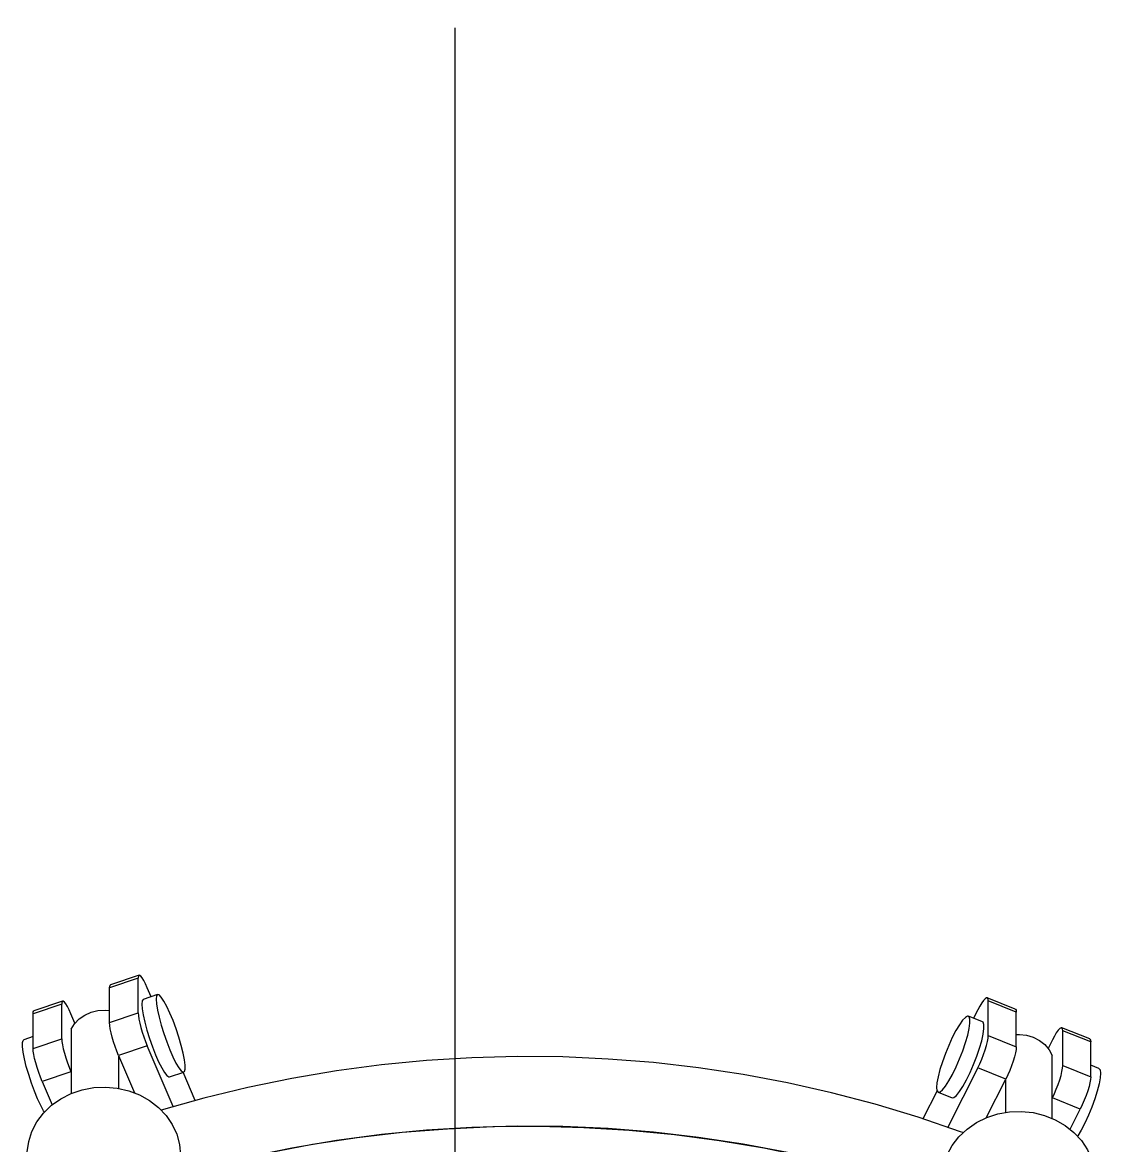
# Model space of a CAD drawing. Extents: x 1175813 to 1223918, y -298815 to -264839.
# Drawn here: x 1209198.7 to 1209462.4, y -279890.4 to -279615.7 of the extents above; entities that cross this region are included whole.
import ezdxf

# ---------------------------------------------------------------- set-up
doc = ezdxf.new("R2010")
doc.units = 0
doc.linetypes.add('GEN7', pattern=[13.75, 9.75, -1.5, 1, -1.5])
doc.layers.add('7', color=4, linetype='GEN7')
doc.layers.add('图层1', color=1, linetype='Continuous')

# ---------------------------------------------------------------- blocks, each defined once
blk = doc.blocks.new('#HGCAD~PID~SB~008')
at = {"color": 7}
blk.add_line((0, 2.6035), (0, 52.0694), dxfattribs=at)
blk = doc.blocks.new('400俯视图')
at = {"color": 7, "linetype": 'Continuous'}
for p, q in [((-39.95, 243.26), (-45.56, 241.37)), ((-39.78, 243.83), (-45.39, 241.94)), ((-39.95, 236.45), (-39.95, 243.26)), ((-45.56, 234.56), (-45.56, 241.37)), ((-36.16, 240.06), (-38.97, 239.11)), ((-37.43, 239.62), (-38.18, 241.37)), ((-54.91, 238.2), (-60.52, 236.31)), ((-54.74, 238.78), (-60.35, 236.88)), ((-54.91, 231.39), (-54.91, 238.2)), ((131.68, 237.22), (126.21, 239.41)), ((126.4, 232.02), (126.4, 238.83)), ((131.87, 236.64), (126.4, 238.83)), ((-60.52, 229.5), (-60.52, 236.31)), ((-52.34, 234.45), (-53.14, 236.31)), ((-45.56, 234.56), (-39.95, 236.45)), ((125.27, 234.73), (122.54, 235.82)), ((124.35, 237.04), (123.53, 235.42)), ((131.87, 229.83), (131.87, 236.64)), ((-53.1, 233.27), (-53.1, 220.69)), ((146.27, 231.37), (140.8, 233.56)), ((140.99, 226.17), (140.99, 232.98)), ((146.46, 230.79), (140.99, 232.98)), ((-60.52, 231.82), (-62.34, 231.2)), ((-60.52, 229.5), (-54.91, 231.39)), ((126.4, 232.02), (131.87, 229.83)), ((138.94, 231.19), (138.1, 229.53)), ((146.46, 223.98), (146.46, 230.79)), ((-38.18, 230.02), (-43.79, 228.12)), ((-33.11, 218.13), (-38.18, 230.02)), ((-43.79, 228.12), (-40.69, 220.85)), ((-43.75, 221.71), (-43.75, 228.04)), ((138.9, 215.85), (138.9, 228.16)), ((-53.14, 224.96), (-58.75, 223.06)), ((-53.1, 224.88), (-53.14, 224.96)), ((-33.84, 223.95), (-31.04, 224.9)), ((-28.79, 219.34), (-31.15, 224.86)), ((124.35, 225.69), (118.49, 214.09)), ((129.82, 223.49), (124.35, 225.69)), ((140.99, 226.17), (146.46, 223.98)), ((148.07, 225.59), (146.46, 226.23)), ((-58.75, 223.06), (-56.79, 218.48)), ((126.01, 215.96), (129.82, 223.49)), ((129.78, 223.41), (129.78, 217)), ((116.37, 221.23), (113.6, 215.74)), ((116.58, 220.97), (119.32, 219.87)), ((138.94, 219.84), (138.9, 219.76)), ((144.41, 217.65), (138.94, 219.84)), ((142.43, 213.72), (144.41, 217.65))]:
    blk.add_line(p, q, dxfattribs=at)
at = {"color": 7, "linetype": 'Continuous', "flags": 128}
for points in [[(-45.56, 241.37), (-45.53, 241.73), (-45.43, 241.92), (-45.39, 241.94)], [(-38.18, 241.37), (-38.52, 242.14), (-38.86, 242.79), (-39.16, 243.3), (-39.43, 243.65), (-39.65, 243.82), (-39.82, 243.82), (-39.92, 243.63), (-39.95, 243.26)], [(-30.77, 226.23), (-30.9, 227.3), (-31.16, 228.61), (-31.53, 230.11), (-31.99, 231.71), (-32.54, 233.35), (-33.13, 234.95), (-33.74, 236.44), (-34.35, 237.74), (-34.92, 238.79), (-35.43, 239.55), (-35.85, 239.98), (-36.17, 240.05), (-36.37, 239.78), (-36.44, 239.16), (-36.37, 238.23), (-36.18, 237.03), (-35.87, 235.61), (-35.45, 234.06), (-34.94, 232.42), (-34.37, 230.79), (-33.76, 229.24), (-33.15, 227.84), (-32.56, 226.66), (-32.02, 225.75), (-31.55, 225.15), (-31.17, 224.9), (-30.91, 225), (-30.78, 225.45), (-30.77, 226.23)], [(-53.14, 236.31), (-53.48, 237.08), (-53.82, 237.73), (-54.12, 238.24), (-54.39, 238.59), (-54.61, 238.76), (-54.78, 238.76), (-54.88, 238.57), (-54.91, 238.2)], [(-38.97, 239.11), (-38.97, 239.1), (-39.17, 238.83), (-39.24, 238.21), (-39.18, 237.28), (-38.98, 236.08), (-38.67, 234.67), (-38.25, 233.11), (-37.74, 231.47), (-37.17, 229.84), (-36.57, 228.29), (-35.96, 226.89), (-35.36, 225.71), (-34.82, 224.8), (-34.35, 224.2), (-33.98, 223.95), (-33.84, 223.95)], [(126.4, 238.83), (126.36, 239.2), (126.24, 239.39), (126.05, 239.41), (125.8, 239.25), (125.49, 238.91), (125.13, 238.42), (124.75, 237.79), (124.35, 237.04)], [(-60.52, 236.31), (-60.49, 236.67), (-60.38, 236.86), (-60.35, 236.88)], [(-53.1, 233.27), (-52.42, 234.35), (-51.51, 235.29), (-50.42, 236.05), (-49.17, 236.61), (-47.83, 236.93), (-46.44, 237.01), (-45.56, 236.93)], [(-39.95, 236.45), (-39.92, 235.93), (-39.82, 235.27), (-39.65, 234.49), (-39.43, 233.63), (-39.16, 232.72), (-38.86, 231.79), (-38.52, 230.87), (-38.18, 230.02)], [(122.82, 234.48), (122.82, 235.26), (122.67, 235.72), (122.36, 235.84), (121.93, 235.6), (121.39, 235.04), (120.76, 234.16), (120.08, 233.01), (119.37, 231.64), (118.67, 230.12), (118.01, 228.53), (117.43, 226.92), (116.94, 225.39), (116.58, 223.99), (116.35, 222.81), (116.28, 221.88), (116.36, 221.26), (116.59, 220.97), (116.96, 221.03), (117.45, 221.43), (118.04, 222.16), (118.7, 223.18), (119.4, 224.44), (120.11, 225.89), (120.79, 227.46), (121.41, 229.07), (121.95, 230.65), (122.38, 232.12), (122.67, 233.42), (122.82, 234.48)], [(131.68, 237.22), (131.71, 237.2), (131.83, 237), (131.87, 236.64)], [(-43.79, 228.12), (-44.13, 228.98), (-44.47, 229.89), (-44.77, 230.82), (-45.04, 231.73), (-45.26, 232.59), (-45.43, 233.37), (-45.53, 234.03), (-45.56, 234.56)], [(119.32, 219.87), (119.32, 219.87), (119.69, 219.93), (120.18, 220.33), (120.77, 221.06), (121.43, 222.08), (122.13, 223.35), (122.84, 224.8), (123.52, 226.36), (124.15, 227.97), (124.69, 229.55), (125.12, 231.02), (125.41, 232.32), (125.56, 233.39)], [(125.56, 233.39), (125.56, 234.17), (125.4, 234.63), (125.27, 234.73)], [(140.99, 232.98), (140.95, 233.35), (140.83, 233.54), (140.64, 233.56), (140.39, 233.4), (140.08, 233.07), (139.72, 232.57), (139.34, 231.94), (138.94, 231.19)], [(-62.6, 229.87), (-62.6, 230.65), (-62.46, 231.1), (-62.34, 231.2)], [(-54.91, 231.39), (-54.88, 230.87), (-54.78, 230.21), (-54.61, 229.43), (-54.39, 228.57), (-54.12, 227.66), (-53.82, 226.73), (-53.48, 225.82), (-53.14, 224.96)], [(124.35, 225.69), (124.75, 226.52), (125.13, 227.42), (125.49, 228.33), (125.8, 229.23), (126.05, 230.07), (126.24, 230.84), (126.36, 231.5), (126.4, 232.02)], [(131.87, 232.23), (132.5, 232.24), (133.88, 232.09), (135.2, 231.69), (136.4, 231.07), (137.45, 230.26), (138.29, 229.27), (138.9, 228.16)], [(146.27, 231.37), (146.31, 231.35), (146.42, 231.16), (146.46, 230.79)], [(-58.3, 217.06), (-58.46, 217.31), (-59.03, 218.36), (-59.63, 219.66), (-60.25, 221.15), (-60.84, 222.75), (-61.38, 224.39), (-61.85, 225.99), (-62.21, 227.49), (-62.47, 228.8), (-62.6, 229.87)], [(-58.75, 223.06), (-59.09, 223.92), (-59.42, 224.83), (-59.73, 225.76), (-60, 226.67), (-60.22, 227.53), (-60.38, 228.31), (-60.49, 228.97), (-60.52, 229.5)], [(131.87, 229.83), (131.83, 229.31), (131.71, 228.65), (131.52, 227.88), (131.27, 227.03), (130.96, 226.13), (130.6, 225.22), (130.22, 224.33), (129.82, 223.49)], [(121.45, 213.04), (120.99, 213.2), (112.69, 216.04), (104.28, 218.58), (95.75, 220.82), (87.13, 222.76), (78.44, 224.39), (69.67, 225.72), (60.86, 226.74), (52.01, 227.44), (43.13, 227.84), (34.24, 227.92), (25.36, 227.69), (16.49, 227.14), (7.66, 226.29), (-1.14, 225.12), (-9.87, 223.65), (-18.53, 221.87), (-27.1, 219.79), (-35.44, 217.45)], [(138.94, 219.84), (139.34, 220.68), (139.72, 221.57), (140.08, 222.48), (140.39, 223.38), (140.64, 224.23), (140.83, 225), (140.95, 225.65), (140.99, 226.17)], [(148.07, 225.59), (148.3, 225.3), (148.38, 224.68), (148.3, 223.75), (148.08, 222.56), (147.72, 221.17), (147.23, 219.64), (146.65, 218.03), (145.99, 216.43), (145.29, 214.92), (144.58, 213.55), (143.9, 212.4), (143.87, 212.37)], [(146.46, 223.98), (146.42, 223.46), (146.31, 222.8), (146.12, 222.04), (145.86, 221.19), (145.55, 220.29), (145.2, 219.38), (144.81, 218.48), (144.41, 217.65)], [(-61.69, 208.6), (-61.67, 209.26), (-61.38, 211.3), (-60.74, 213.28), (-59.76, 215.16), (-58.47, 216.87), (-56.91, 218.39), (-55.1, 219.67), (-53.08, 220.69), (-50.92, 221.42), (-48.66, 221.85), (-46.35, 221.96), (-44.04, 221.76), (-41.8, 221.24), (-39.68, 220.42), (-37.72, 219.32), (-35.98, 217.96), (-34.49, 216.38), (-33.29, 214.62), (-32.41, 212.71), (-31.87, 210.71), (-31.69, 208.65)], [(117.33, 203.83), (117.36, 204.66), (117.68, 206.7), (118.35, 208.68), (119.35, 210.54), (120.66, 212.24), (122.25, 213.73), (124.08, 215), (126.11, 215.99), (128.28, 216.7), (130.55, 217.1), (132.87, 217.19), (135.17, 216.96), (137.4, 216.41), (139.51, 215.57), (141.45, 214.44), (143.17, 213.07), (144.64, 211.47), (145.81, 209.69), (146.66, 207.77), (147.17, 205.76), (147.33, 203.83)], [(-31.69, 204.92), (-23.2, 207.16), (-14.58, 209.1), (-5.87, 210.75), (2.9, 212.08), (11.72, 213.1), (20.58, 213.81), (29.46, 214.21), (38.36, 214.3), (47.25, 214.07), (56.13, 213.53), (64.97, 212.68), (73.77, 211.52), (82.51, 210.04), (91.18, 208.27), (99.77, 206.18), (108.25, 203.8), (116.62, 201.12), (117.33, 200.88)], [(117.33, 200.88), (112.69, 202.42), (104.28, 204.96), (95.75, 207.2), (87.13, 209.14), (78.44, 210.77), (69.67, 212.1), (60.86, 213.12), (52.01, 213.82), (43.13, 214.22), (34.24, 214.3), (25.36, 214.07), (16.49, 213.53), (7.66, 212.67), (-1.14, 211.51), (-9.87, 210.03), (-18.53, 208.25), (-27.1, 206.17), (-31.69, 204.92)]]:
    blk.add_lwpolyline(points, dxfattribs=at)
blk = doc.blocks.new('rbnn400')
at = {"layer": '图层1'}
blk.add_blockref('400俯视图', (7459.97, 1055.81), dxfattribs=at)

msp = doc.modelspace()

# ---------------------------------------------------------------- block references
at = {"xscale": 1.25, "yscale": 1.25, "zscale": 1.25}
msp.add_blockref('rbnn400', (1199951.97, -281473.3), dxfattribs=at)
at = {"layer": '7', "xscale": 56, "yscale": 56, "zscale": 56}
msp.add_blockref('#HGCAD~PID~SB~008', (1209304.55, -281078.76), dxfattribs=at)

doc.saveas('drawing.dxf')
